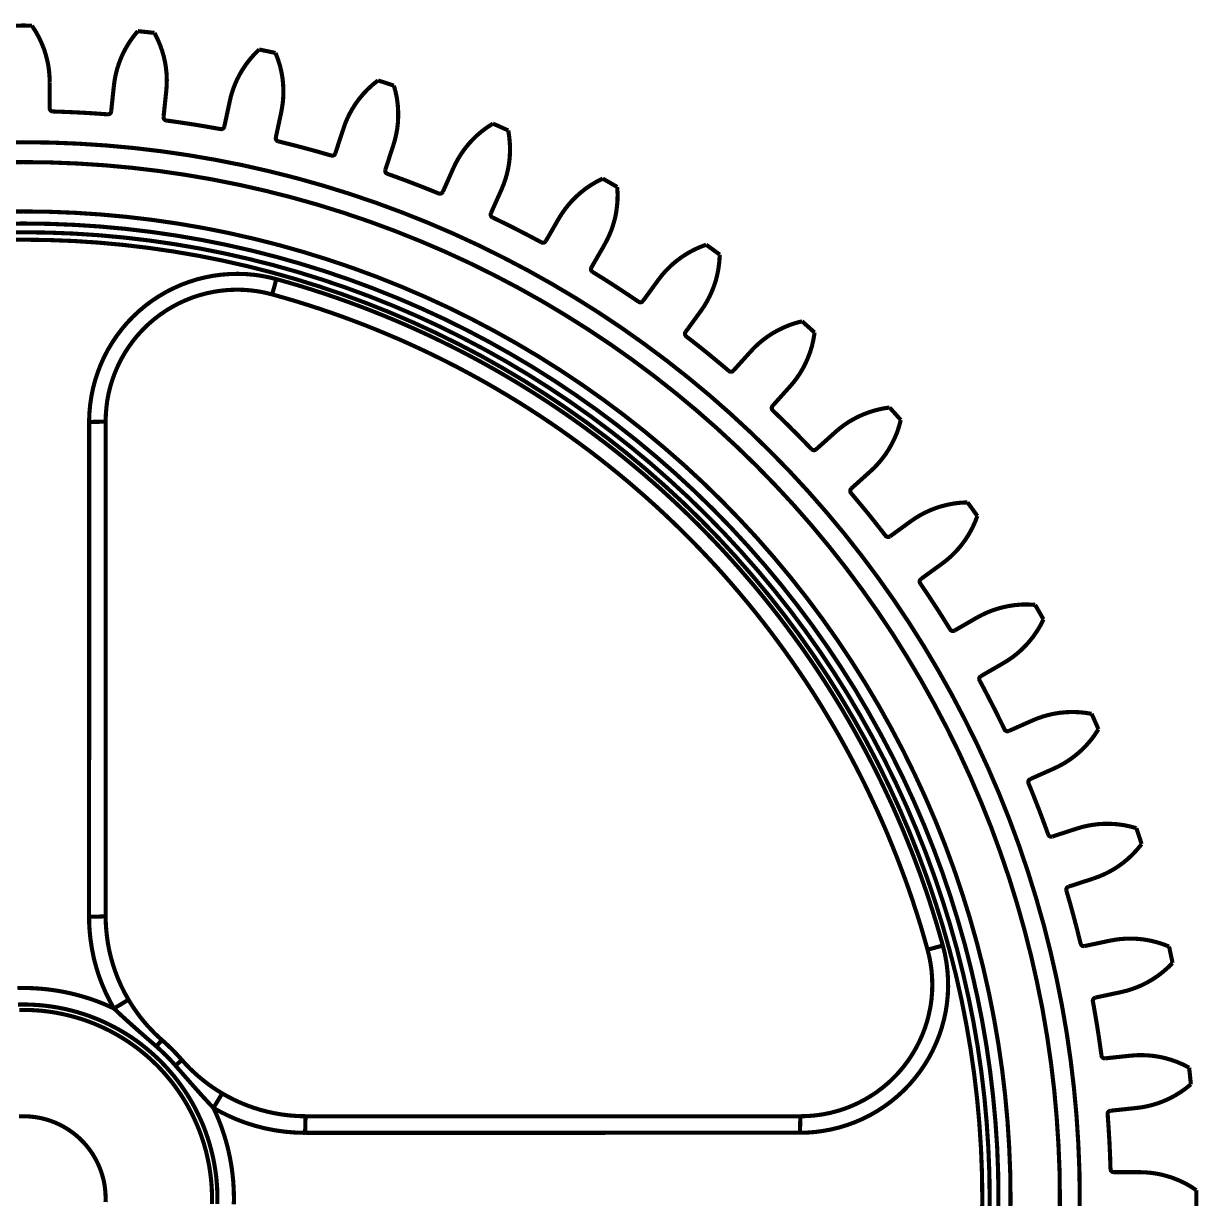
# Model space of a CAD drawing. Extents: x 1.1 to 21.8, y 1.7 to 15.4.
# Drawn here: x 16.264 to 19.076, y 6.241 to 9.053 of the extents above; entities that cross this region are included whole.
import ezdxf

# ---------------------------------------------------------------- set-up
doc = ezdxf.new("R2010")
doc.units = 0
doc.layers.get('0').update_dxf_attribs({"linetype": 'CONTINUOUS'})

msp = doc.modelspace()

# ---------------------------------------------------------------- linework, layer by layer
at = {"color": 0, "const_width": 0.00985}
for points in [[(16.2438, 9.04818), (16.2538, 9.04818), (16.2588, 9.04824), (16.2687, 9.04824), (16.2737, 9.04818), (16.2787, 9.04818), (16.2838, 9.04813)], [(16.3265, 8.91276), (16.3261, 8.92606), (16.325, 8.93929), (16.3232, 8.95247), (16.3204, 8.96593), (16.3169, 8.97917), (16.3128, 8.99224), (16.3069, 9.00672), (16.3003, 9.02089), (16.2925, 9.03478), (16.2838, 9.04813)], [(16.4801, 8.90446), (16.4819, 8.91764), (16.4844, 8.93072), (16.4876, 8.94362), (16.4918, 8.95671), (16.4967, 8.96951), (16.5022, 8.98204), (16.5096, 8.99593), (16.5178, 9.00933), (16.5271, 9.0224), (16.5372, 9.03483)], [(16.5372, 9.03483), (16.5472, 9.03386), (16.5522, 9.03331), (16.5571, 9.03282), (16.5771, 9.03065)], [(16.6054, 8.8915), (16.6064, 8.90479), (16.6067, 8.91808), (16.6063, 8.93138), (16.6049, 8.94504), (16.6029, 8.95861), (16.6, 8.972), (16.5958, 8.98703), (16.5906, 9.00179), (16.5843, 9.01644), (16.5771, 9.03065)], [(16.7574, 8.86724), (16.7604, 8.88015), (16.7644, 8.8929), (16.7689, 8.90539), (16.7744, 8.91797), (16.7806, 8.93018), (16.7875, 8.94206), (16.7961, 8.95514), (16.8058, 8.96761), (16.8164, 8.97965), (16.8278, 8.99094)], [(16.8278, 8.99094), (16.8326, 8.9899), (16.8375, 8.98887), (16.8425, 8.9879), (16.8474, 8.98682), (16.8522, 8.98579), (16.8571, 8.98475), (16.8621, 8.98367), (16.8669, 8.98258)], [(16.8806, 8.84125), (16.8829, 8.85433), (16.8847, 8.86757), (16.8856, 8.88086), (16.8857, 8.89453), (16.885, 8.90826), (16.8836, 8.92188), (16.881, 8.93728), (16.8774, 8.95253), (16.8726, 8.96772), (16.8669, 8.98258)], [(16.3265, 8.85047), (16.3265, 8.91276)], [(17.0292, 8.80122), (17.0336, 8.81375), (17.0388, 8.82601), (17.0446, 8.83794), (17.0514, 8.84987), (17.0587, 8.86143), (17.0669, 8.8725), (17.0769, 8.8846), (17.0878, 8.896), (17.0996, 8.90685), (17.1121, 8.91689)], [(17.1121, 8.91689), (17.1264, 8.91233), (17.1311, 8.91075), (17.136, 8.90924), (17.1454, 8.90608), (17.1501, 8.90451)], [(16.4736, 8.84278), (16.4801, 8.90446)], [(16.5989, 8.82958), (16.6054, 8.8915)], [(17.149, 8.76253), (17.1528, 8.77528), (17.1557, 8.78825), (17.1581, 8.80137), (17.1597, 8.815), (17.1604, 8.82867), (17.1604, 8.84239), (17.1594, 8.85796), (17.1575, 8.87349), (17.1543, 8.88911), (17.1501, 8.90451)], [(16.7444, 8.80653), (16.7574, 8.86724)], [(16.3265, 8.85047), (16.3269, 8.84782), (16.3283, 8.84549), (16.3304, 8.84369), (16.3328, 8.84272), (16.3342, 8.84261)], [(16.3342, 8.84261), (16.3506, 8.84207), (16.3669, 8.84147), (16.3833, 8.84076), (16.3997, 8.83996), (16.4161, 8.83908), (16.4325, 8.83806), (16.4489, 8.83692), (16.4651, 8.83572)], [(16.4736, 8.84278), (16.4729, 8.84017), (16.4714, 8.83794), (16.4692, 8.83643), (16.4665, 8.83572), (16.4651, 8.83572)], [(16.5989, 8.82958), (16.5992, 8.82687), (16.6001, 8.82443), (16.6021, 8.82249), (16.6044, 8.82124), (16.6057, 8.82096)], [(16.8676, 8.78033), (16.8806, 8.84125)], [(16.6057, 8.82096), (16.6219, 8.81874), (16.6382, 8.8164), (16.6544, 8.81401), (16.6707, 8.81153), (16.6868, 8.80886), (16.7029, 8.80615), (16.7192, 8.80333), (16.7353, 8.80046)], [(16.7444, 8.80653), (16.7435, 8.80404), (16.7417, 8.80203), (16.7393, 8.80072), (16.7367, 8.80029), (16.7353, 8.80046)], [(17.0099, 8.74219), (17.0292, 8.80122)], [(17.2925, 8.70719), (17.2983, 8.71918), (17.3047, 8.73079), (17.3118, 8.74208), (17.3197, 8.75325), (17.3283, 8.76394), (17.3375, 8.77408), (17.3487, 8.7851), (17.3607, 8.79531), (17.3736, 8.80485), (17.3871, 8.81353)], [(17.3871, 8.81353), (17.3917, 8.81153), (17.3963, 8.80951), (17.4008, 8.80751), (17.4054, 8.80544), (17.41, 8.80339), (17.4146, 8.80137), (17.4238, 8.79725)], [(17.4078, 8.65614), (17.4128, 8.66846), (17.4171, 8.68104), (17.4208, 8.69385), (17.4238, 8.70719), (17.426, 8.72076), (17.4274, 8.73438), (17.4281, 8.75), (17.4276, 8.76563), (17.4262, 8.78147), (17.4238, 8.79725)], [(16.1974, 8.76818), (16.2635, 8.76904), (16.3297, 8.76818), (16.3958, 8.76557), (16.4618, 8.76124), (16.5278, 8.75521), (16.5935, 8.7474), (16.659, 8.7379), (16.7242, 8.72667), (16.7892, 8.71382), (16.8536, 8.69917), (16.9178, 8.68289), (16.9815, 8.66493), (17.0447, 8.64529), (17.1074, 8.62403), (17.1694, 8.60113), (17.231, 8.57661), (17.2917, 8.55051), (17.3518, 8.52279), (17.4111, 8.49349), (17.4697, 8.46268), (17.5275, 8.43033), (17.5843, 8.39654), (17.6403, 8.36122), (17.6953, 8.32443), (17.7493, 8.28624), (17.8024, 8.24664), (17.8544, 8.20568), (17.9053, 8.16336), (17.955, 8.11974), (18.0036, 8.07482), (18.051, 8.02865), (18.0972, 7.98122), (18.1421, 7.93261), (18.1857, 7.88286), (18.2281, 7.83197), (18.269, 7.78), (18.3086, 7.727), (18.3468, 7.67296), (18.3836, 7.61794), (18.4189, 7.56196), (18.4526, 7.5051), (18.485, 7.44738), (18.5158, 7.38878), (18.5451, 7.32943), (18.5729, 7.26938), (18.599, 7.20856), (18.6235, 7.14708), (18.6464, 7.08496), (18.6676, 7.02235), (18.6872, 6.95915), (18.7053, 6.89546), (18.7215, 6.83128), (18.7361, 6.76676), (18.749, 6.70182), (18.7603, 6.63661), (18.7697, 6.57113), (18.7775, 6.50543), (18.7836, 6.43951), (18.7879, 6.37349), (18.7906, 6.30735), (18.7914, 6.24115), (18.7906, 6.17503)], [(16.8676, 8.78033), (16.8675, 8.77767), (16.8683, 8.77507), (16.87, 8.77294), (16.8722, 8.77149), (16.8735, 8.77106)], [(16.8735, 8.77106), (16.8894, 8.76714), (16.9053, 8.76313), (16.9212, 8.75906), (16.9371, 8.75489), (16.9529, 8.7506), (16.9688, 8.74621), (16.9844, 8.74169), (17.0003, 8.73708)], [(17.0099, 8.74219), (17.0088, 8.73986), (17.0067, 8.73801), (17.0042, 8.73699), (17.0015, 8.73682), (17.0003, 8.73708)], [(17.1297, 8.70329), (17.149, 8.76253)], [(16.1986, 8.72065), (16.2635, 8.72146), (16.3285, 8.72065), (16.3933, 8.71804), (16.4581, 8.71382), (16.5228, 8.7079), (16.5874, 8.70025), (16.6515, 8.69092), (16.7156, 8.67996), (16.7792, 8.66726), (16.8425, 8.65294), (16.9056, 8.63693), (16.9681, 8.61936), (17.03, 8.6001), (17.0915, 8.57921), (17.1524, 8.55675), (17.2126, 8.53267), (17.2724, 8.50706), (17.3314, 8.47988), (17.3896, 8.45111), (17.4471, 8.4209), (17.5038, 8.38917), (17.5594, 8.35596), (17.6143, 8.32135), (17.6685, 8.28526), (17.7214, 8.24778), (17.7735, 8.20893), (17.8244, 8.16872), (17.8743, 8.12722), (17.9232, 8.08436), (17.9708, 8.04031), (18.0174, 7.99501), (18.0626, 7.94851), (18.1068, 7.90082), (18.1496, 7.852), (18.1911, 7.80208), (18.2313, 7.75108), (18.2701, 7.69906), (18.3076, 7.64606), (18.3438, 7.59207), (18.3783, 7.53711), (18.4115, 7.48133), (18.4432, 7.42464), (18.4735, 7.36719), (18.5022, 7.30897), (18.5294, 7.25), (18.555, 7.19037), (18.5792, 7.13004), (18.6015, 7.06912), (18.6225, 7.00765), (18.6417, 6.94564), (18.6593, 6.88314), (18.6753, 6.82021), (18.6896, 6.75683), (18.7024, 6.69319), (18.7133, 6.62918), (18.7226, 6.56494), (18.7303, 6.50043), (18.7361, 6.43576), (18.7404, 6.37099), (18.7431, 6.3061), (18.7438, 6.24115), (18.7431, 6.17626)], [(17.1297, 8.70329), (17.1294, 8.70063), (17.1299, 8.69797), (17.1312, 8.69569), (17.1333, 8.69401), (17.1346, 8.69342)], [(17.1346, 8.69342), (17.15, 8.68787), (17.1654, 8.68224), (17.1808, 8.67654), (17.1961, 8.67068), (17.2114, 8.66476), (17.2267, 8.65875), (17.2419, 8.65261), (17.2571, 8.64643)], [(17.2674, 8.6505), (17.2925, 8.70719)], [(17.3824, 8.59924), (17.4078, 8.65614)], [(17.5446, 8.5861), (17.5517, 8.59744), (17.5593, 8.60835), (17.5675, 8.61882), (17.5765, 8.62907), (17.5862, 8.63878), (17.5965, 8.64794), (17.6087, 8.65771), (17.6218, 8.66661), (17.6356, 8.67481), (17.6499, 8.68201)], [(17.6499, 8.68201), (17.6715, 8.66954), (17.6758, 8.66699), (17.6803, 8.6645), (17.6846, 8.66194)], [(17.6539, 8.52333), (17.6601, 8.53504), (17.6658, 8.5471), (17.6708, 8.5594), (17.6751, 8.57243), (17.6789, 8.58567), (17.6817, 8.59907), (17.6839, 8.61453), (17.6853, 8.6301), (17.6854, 8.64606), (17.6846, 8.66194)], [(17.2674, 8.6505), (17.2658, 8.64828), (17.2636, 8.64665), (17.261, 8.64589), (17.2585, 8.646), (17.2571, 8.64643)], [(18.625, 6.17936), (18.6257, 6.24115), (18.6257, 6.24115), (18.625, 6.303), (18.6225, 6.36481), (18.6185, 6.42654), (18.6128, 6.48812), (18.6056, 6.54953), (18.5967, 6.61074), (18.5862, 6.67165), (18.5742, 6.73232), (18.5606, 6.79264), (18.5453, 6.8526), (18.5285, 6.91211), (18.5101, 6.97114), (18.4903, 7.02968), (18.4689, 7.08772), (18.446, 7.14512), (18.4215, 7.20199), (18.3956, 7.25814), (18.3683, 7.31358), (18.3394, 7.36833), (18.3093, 7.42225), (18.2776, 7.47542), (18.2446, 7.52772), (18.2103, 7.57915), (18.1746, 7.62967), (18.1376, 7.67919), (18.0993, 7.72775), (18.0597, 7.77528), (18.019, 7.82183), (17.9769, 7.86719), (17.9339, 7.91151), (17.8896, 7.95464), (17.8442, 7.99664), (17.7976, 8.03743), (17.7501, 8.07699), (17.7015, 8.11524), (17.6521, 8.15224), (17.6015, 8.18793), (17.5501, 8.22228), (17.4978, 8.25532), (17.4447, 8.28689), (17.3907, 8.31711), (17.336, 8.34592), (17.2806, 8.37326), (17.2243, 8.39914), (17.1675, 8.42356), (17.1101, 8.4465), (17.0521, 8.46789), (16.9935, 8.48774), (16.9344, 8.50612), (16.875, 8.52289), (16.815, 8.53808), (16.7547, 8.55176), (16.694, 8.56386), (16.6331, 8.57433), (16.5719, 8.58317), (16.5104, 8.59044), (16.4489, 8.59608), (16.3872, 8.60015), (16.3254, 8.6026), (16.2635, 8.6034), (16.2017, 8.6026)], [(16.2025, 8.57374), (16.2635, 8.57449), (16.3246, 8.57374), (16.3857, 8.57129), (16.4467, 8.56733), (16.5075, 8.56174), (16.5681, 8.55453), (16.6285, 8.54579), (16.6887, 8.53543), (16.7486, 8.52349), (16.8082, 8.51004), (16.8675, 8.49501), (16.9262, 8.4784), (16.9846, 8.46029), (17.0424, 8.44065), (17.0997, 8.41954), (17.1565, 8.39686), (17.2125, 8.37278), (17.2681, 8.34722), (17.3229, 8.32021), (17.3769, 8.29178), (17.4301, 8.26187), (17.4826, 8.23068), (17.5343, 8.19808), (17.5851, 8.16411), (17.635, 8.12885), (17.684, 8.09233), (17.7319, 8.05453), (17.7789, 8.01546), (17.8249, 7.97521), (17.8697, 7.93371), (17.9135, 7.89111), (17.9561, 7.84733), (17.9975, 7.80246), (18.0378, 7.75657), (18.0769, 7.70958), (18.1147, 7.66163), (18.1513, 7.61268), (18.1865, 7.56278), (18.2204, 7.51199), (18.2531, 7.46035), (18.2842, 7.40782), (18.314, 7.35454), (18.3425, 7.30051), (18.3696, 7.24571), (18.3951, 7.19021), (18.4193, 7.13411), (18.4419, 7.07736), (18.4631, 7.02007), (18.4826, 6.96224), (18.5007, 6.90386), (18.5174, 6.84511), (18.5324, 6.78592), (18.5458, 6.72629), (18.5578, 6.66639), (18.5682, 6.60618), (18.5769, 6.54574), (18.584, 6.48508), (18.5897, 6.42426), (18.5938, 6.36328), (18.5961, 6.30225), (18.5968, 6.24115), (18.5968, 6.24115), (18.5961, 6.18012)], [(17.3824, 8.59924), (17.3817, 8.59668), (17.3819, 8.59397), (17.3832, 8.59153), (17.385, 8.58963), (17.3861, 8.58892)], [(17.3861, 8.58892), (17.401, 8.58182), (17.4157, 8.5746), (17.4303, 8.56733), (17.445, 8.5599), (17.4596, 8.5524), (17.4742, 8.54482), (17.4886, 8.53717), (17.5031, 8.5294)], [(17.5136, 8.53239), (17.5446, 8.5861)], [(18.5751, 6.18067), (18.5758, 6.24115), (18.5751, 6.30171), (18.5726, 6.36219), (18.5687, 6.42264), (18.5632, 6.48292), (18.5561, 6.54303), (18.5474, 6.60292), (18.5372, 6.6626), (18.5253, 6.72194), (18.5119, 6.78097), (18.4971, 6.83968), (18.4807, 6.89789), (18.4626, 6.95574), (18.4432, 7.01307), (18.4224, 7.06982), (18.3999, 7.12608), (18.376, 7.18169), (18.3507, 7.23665), (18.3239, 7.29096), (18.2957, 7.34457), (18.2661, 7.39735), (18.2351, 7.44937), (18.2028, 7.5006), (18.1692, 7.55089), (18.1343, 7.60037), (18.0981, 7.64887), (18.0606, 7.6964), (18.0218, 7.74294), (17.9819, 7.78847), (17.9408, 7.8329), (17.8986, 7.87625), (17.8553, 7.91851), (17.8108, 7.95958), (17.7653, 7.99951), (17.7188, 8.03819), (17.6711, 8.07568), (17.6228, 8.11193), (17.5732, 8.14686), (17.5229, 8.18044), (17.4717, 8.21278), (17.4197, 8.24371), (17.3669, 8.27333), (17.3133, 8.30149), (17.259, 8.32829), (17.204, 8.35363), (17.1485, 8.3775), (17.0922, 8.39996), (17.0354, 8.4209), (16.9781, 8.44037), (16.9203, 8.45833), (16.8621, 8.47472), (16.8033, 8.48964), (16.7443, 8.50299), (16.6849, 8.51481), (16.6253, 8.52507), (16.5654, 8.53375), (16.5053, 8.54085), (16.445, 8.54639), (16.3846, 8.55035), (16.324, 8.55274), (16.2635, 8.55354), (16.2031, 8.55274)], [(16.2035, 8.535), (16.2635, 8.53581), (16.3236, 8.535), (16.3836, 8.53267), (16.4436, 8.52875), (16.5035, 8.52322), (16.5631, 8.51617), (16.6225, 8.50754), (16.6817, 8.4974), (16.7406, 8.48568), (16.7992, 8.47239), (16.8574, 8.45762), (16.9153, 8.44129), (16.9726, 8.4235), (17.0296, 8.40419), (17.0858, 8.3834), (17.1417, 8.36117), (17.1968, 8.33746), (17.2514, 8.31228), (17.3053, 8.28569), (17.3585, 8.25776), (17.4108, 8.2284), (17.4625, 8.19764), (17.5133, 8.16564), (17.5632, 8.13222), (17.6124, 8.09754), (17.6604, 8.06164), (17.7076, 8.02447), (17.7538, 7.986), (17.7989, 7.9464), (17.8431, 7.90565), (17.8861, 7.86372), (17.9281, 7.82069), (17.9688, 7.77658), (18.0083, 7.73139), (18.0468, 7.68522), (18.084, 7.63807), (18.1199, 7.58996), (18.1546, 7.54085), (18.1881, 7.49094), (18.22, 7.44011), (18.2507, 7.38851), (18.2801, 7.3361), (18.3081, 7.28293), (18.3346, 7.22906), (18.3597, 7.17449), (18.3835, 7.11931), (18.4057, 7.06347), (18.4265, 7.00717), (18.4458, 6.95025), (18.4636, 6.8929), (18.48, 6.83507), (18.4949, 6.77686), (18.5081, 6.71826), (18.5197, 6.65935), (18.5299, 6.60015), (18.5385, 6.54069), (18.5456, 6.48101), (18.5511, 6.42122), (18.555, 6.36128), (18.5574, 6.30126), (18.5582, 6.24115), (18.5574, 6.1811)], [(17.5136, 8.53239), (17.5119, 8.53033), (17.5096, 8.52897), (17.5069, 8.52843), (17.5043, 8.52886), (17.5031, 8.5294)], [(17.6228, 8.4694), (17.6539, 8.52333)], [(17.7828, 8.43935), (17.7908, 8.44987), (17.7996, 8.4599), (17.8089, 8.46946), (17.8189, 8.47874), (17.8296, 8.48742), (17.8407, 8.49544), (17.854, 8.50385), (17.8678, 8.51133), (17.8824, 8.51807), (17.8974, 8.52371)], [(17.8974, 8.52371), (17.9014, 8.52083), (17.9056, 8.51785), (17.9176, 8.50906), (17.9217, 8.50608), (17.9258, 8.50315), (17.9299, 8.50017)], [(17.8849, 8.3655), (17.8924, 8.37646), (17.8992, 8.38786), (17.9054, 8.39963), (17.9111, 8.41211), (17.9161, 8.42486), (17.9204, 8.43793), (17.9242, 8.45301), (17.9271, 8.46843), (17.929, 8.48421), (17.9299, 8.50017)], [(17.6228, 8.4694), (17.6218, 8.46685), (17.6218, 8.46419), (17.6226, 8.46164), (17.6243, 8.45958), (17.6254, 8.45871)], [(16.4208, 8.09972), (16.4214, 8.11957), (16.4232, 8.13949), (16.426, 8.15929), (16.4299, 8.17888), (16.4349, 8.19819), (16.441, 8.21713), (16.4481, 8.23574), (16.4562, 8.2539), (16.4654, 8.27165), (16.4756, 8.28885), (16.4867, 8.30544), (16.4988, 8.32135), (16.5115, 8.33649), (16.5253, 8.35092), (16.5399, 8.36464), (16.5551, 8.3775), (16.5711, 8.38943), (16.5878, 8.40044), (16.6049, 8.41049), (16.6226, 8.41954), (16.6408, 8.42763), (16.6596, 8.43468), (16.6786, 8.44065), (16.6978, 8.44553), (16.7172, 8.44933), (16.7371, 8.45199), (16.7569, 8.45356), (16.7768, 8.45404), (16.7968, 8.4534), (16.8165, 8.45167), (16.8342, 8.44911), (16.8517, 8.44569), (16.869, 8.4414)], [(16.8589, 8.40483), (16.8589, 8.40506), (16.8592, 8.40565), (16.8594, 8.40662), (16.8597, 8.40799), (16.8603, 8.40972), (16.8608, 8.41178), (16.8615, 8.41417), (16.8622, 8.41689), (16.8631, 8.41982), (16.8639, 8.42301), (16.8649, 8.42643), (16.8658, 8.43001), (16.8668, 8.43371), (16.8679, 8.43756), (16.869, 8.4414)], [(16.869, 8.4414), (16.8974, 8.43338), (16.9256, 8.42503), (16.9538, 8.41629), (16.9818, 8.40717), (17.0097, 8.39774), (17.0375, 8.38792), (17.0653, 8.37771), (17.0928, 8.36719), (17.1201, 8.35628), (17.1474, 8.34506), (17.1746, 8.33344), (17.2015, 8.3215), (17.2283, 8.30919), (17.255, 8.29656), (17.2814, 8.28358), (17.3078, 8.27024), (17.3339, 8.25662), (17.3599, 8.24262), (17.3856, 8.22825), (17.4112, 8.2136), (17.4365, 8.19863), (17.4618, 8.18326), (17.4868, 8.16764), (17.5115, 8.15169), (17.5361, 8.13542), (17.5606, 8.11876), (17.5846, 8.10189), (17.6086, 8.08464), (17.6322, 8.06711), (17.6557, 8.04926), (17.679, 8.03114), (17.7021, 8.01269), (17.7247, 7.99397), (17.7474, 7.97493), (17.7696, 7.95562), (17.7917, 7.93599), (17.8133, 7.91613), (17.8349, 7.89594), (17.8561, 7.87549), (17.8771, 7.85482), (17.8978, 7.83382), (17.9183, 7.81256), (17.9385, 7.79107), (17.9583, 7.76926), (17.9779, 7.74724), (17.9972, 7.72493), (18.0164, 7.70242), (18.035, 7.67969), (18.0535, 7.65662), (18.0717, 7.6334), (18.0894, 7.60992), (18.1069, 7.58621), (18.1243, 7.56228), (18.1411, 7.53814), (18.1578, 7.51378), (18.174, 7.48921), (18.19, 7.46442), (18.2056, 7.4394), (18.221, 7.41422), (18.236, 7.38878), (18.2506, 7.36322), (18.2649, 7.33746), (18.279, 7.31153), (18.2926, 7.28538), (18.306, 7.25906), (18.3189, 7.23258), (18.3315, 7.20594), (18.3439, 7.17914), (18.3558, 7.15218), (18.3674, 7.12511), (18.3786, 7.09782), (18.3896, 7.07042), (18.4, 7.04286), (18.4103, 7.01519), (18.4201, 6.98742), (18.4296, 6.95947), (18.4386, 6.93143), (18.4474, 6.90326), (18.4557, 6.875), (18.4638, 6.84663)], [(17.6254, 8.45871), (17.6394, 8.45008), (17.6533, 8.4414), (17.6671, 8.43261), (17.6808, 8.42372), (17.6946, 8.41471), (17.7083, 8.40565), (17.7219, 8.39654), (17.7354, 8.38732)], [(17.7462, 8.38917), (17.7828, 8.43935)], [(16.8589, 8.40483), (16.8419, 8.40901), (16.8249, 8.41222), (16.8075, 8.4145), (16.7896, 8.41581), (16.7717, 8.41613), (16.7538, 8.41542), (16.7364, 8.41374), (16.7192, 8.41108), (16.7021, 8.4075), (16.6847, 8.40283), (16.6676, 8.39719), (16.651, 8.39057), (16.6351, 8.38325), (16.6199, 8.37506), (16.6049, 8.366), (16.59, 8.35585), (16.5758, 8.34489), (16.5622, 8.33311), (16.5497, 8.32096), (16.5379, 8.30817), (16.5268, 8.29471), (16.5163, 8.28022), (16.5064, 8.26514), (16.4975, 8.24957), (16.4897, 8.23394), (16.4828, 8.21789), (16.4768, 8.20156), (16.4715, 8.18435), (16.4672, 8.16689), (16.464, 8.14919), (16.4621, 8.13331), (16.4608, 8.11724), (16.4604, 8.10118)], [(18.4272, 6.83653), (18.4192, 6.86481), (18.411, 6.89296), (18.4022, 6.92101), (18.3931, 6.94894), (18.3838, 6.97672), (18.3739, 7.00439), (18.3636, 7.03196), (18.3532, 7.05935), (18.3422, 7.08664), (18.3311, 7.11376), (18.3194, 7.14079), (18.3075, 7.16758), (18.2951, 7.19422), (18.2825, 7.22076), (18.2696, 7.24707), (18.2562, 7.27328), (18.2425, 7.29926), (18.2285, 7.32503), (18.2142, 7.35069), (18.1994, 7.37608), (18.1844, 7.40132), (18.1692, 7.42637), (18.1535, 7.45117), (18.1375, 7.47581), (18.1211, 7.50022), (18.1044, 7.52447), (18.0875, 7.54839), (18.0703, 7.57215), (18.0528, 7.59571), (18.0349, 7.61897), (18.0167, 7.64204), (17.9982, 7.66487), (17.9794, 7.68744), (17.9603, 7.70979), (17.941, 7.73188), (17.9214, 7.75369), (17.9014, 7.77522), (17.8812, 7.79656), (17.8607, 7.8176), (17.84, 7.83832), (17.8189, 7.85883), (17.7976, 7.87907), (17.7761, 7.89899), (17.7542, 7.91862), (17.7321, 7.93799), (17.7099, 7.95708), (17.6872, 7.97586), (17.6644, 7.99431), (17.6414, 8.01247), (17.6181, 8.03039), (17.5944, 8.04796), (17.5707, 8.06521), (17.5468, 8.08219), (17.5226, 8.09879), (17.4982, 8.11513), (17.4735, 8.13112), (17.4488, 8.14675), (17.4236, 8.16211), (17.3985, 8.17714), (17.3731, 8.19185), (17.3474, 8.20617), (17.3215, 8.22021), (17.2957, 8.23389), (17.2694, 8.24718), (17.2431, 8.26019), (17.2165, 8.27285), (17.19, 8.2851), (17.1632, 8.2971), (17.1361, 8.30865), (17.109, 8.31993), (17.0818, 8.33078), (17.0543, 8.34131), (17.0268, 8.35151), (16.999, 8.36133), (16.9713, 8.37076), (16.9433, 8.37983), (16.9153, 8.38857), (16.8872, 8.39686), (16.8589, 8.40483)], [(17.7462, 8.38917), (17.7443, 8.38732), (17.7419, 8.38618), (17.7392, 8.38596), (17.7367, 8.38661), (17.7354, 8.38732)], [(17.8482, 8.31511), (17.8849, 8.3655)], [(18.0042, 8.2685), (18.0133, 8.2781), (18.0231, 8.28722), (18.0333, 8.29574), (18.0443, 8.30388), (18.0558, 8.31142), (18.0678, 8.31825), (18.0818, 8.32519), (18.0963, 8.33122), (18.1115, 8.33637), (18.1269, 8.34044)], [(18.1269, 8.34044), (18.1307, 8.33713), (18.1344, 8.33376), (18.1382, 8.33046), (18.1419, 8.3271), (18.1457, 8.32374), (18.1494, 8.32036), (18.1568, 8.31364)], [(17.8482, 8.31511), (17.8469, 8.31272), (17.8467, 8.31), (17.8474, 8.3074), (17.8487, 8.30518), (17.8497, 8.30425)], [(17.8497, 8.30425), (17.8628, 8.29422), (17.8757, 8.28407), (17.8885, 8.27387), (17.9013, 8.26361), (17.9139, 8.25325), (17.9265, 8.24278), (17.9392, 8.23226), (17.9517, 8.22168)], [(18.0979, 8.1844), (18.1067, 8.1945), (18.1146, 8.20514), (18.1221, 8.21619), (18.129, 8.22797), (18.1353, 8.24018), (18.1408, 8.25271), (18.1464, 8.26736), (18.1508, 8.28233), (18.1543, 8.29785), (18.1568, 8.31364)], [(17.9626, 8.22239), (18.0042, 8.2685)], [(17.9626, 8.22239), (17.9606, 8.22076), (17.9581, 8.21989), (17.9553, 8.21994), (17.9528, 8.22086), (17.9517, 8.22168)], [(18.0563, 8.13807), (18.0979, 8.1844)], [(18.0563, 8.13807), (18.0549, 8.13585), (18.0543, 8.13319), (18.0546, 8.13053), (18.0558, 8.12815), (18.0567, 8.12711)], [(18.0567, 8.12711), (18.0686, 8.11578), (18.0804, 8.10439), (18.0921, 8.09289), (18.1036, 8.08132), (18.1153, 8.06972), (18.1268, 8.058), (18.1382, 8.04622), (18.1494, 8.03435)], [(18.2067, 8.07547), (18.2167, 8.08404), (18.2274, 8.09207), (18.2383, 8.0995), (18.2503, 8.10644), (18.2624, 8.11274), (18.275, 8.11828), (18.2897, 8.12369), (18.3047, 8.12819), (18.3204, 8.13172), (18.3362, 8.13417)], [(18.3362, 8.13417), (18.3396, 8.13043), (18.3464, 8.12304), (18.3531, 8.11556), (18.3564, 8.11182), (18.3597, 8.10807), (18.3631, 8.10433)], [(16.4207, 6.91558), (16.4207, 6.99431), (16.4208, 7.30903), (16.4208, 8.09972)], [(16.4604, 8.10118), (16.4601, 8.10101), (16.4596, 8.10092), (16.4586, 8.10075), (16.4574, 8.10064), (16.4557, 8.10047), (16.4538, 8.10037), (16.4514, 8.10026), (16.4488, 8.10015), (16.446, 8.10004), (16.4428, 8.09993), (16.4394, 8.09987), (16.436, 8.09983), (16.4324, 8.09978), (16.4286, 8.09972), (16.4208, 8.09972)], [(16.4604, 8.10118), (16.4604, 6.91699)], [(18.291, 7.98199), (18.3007, 7.99115), (18.3097, 8.00087), (18.3183, 8.01113), (18.3265, 8.02208), (18.334, 8.03358), (18.3408, 8.04546), (18.3478, 8.0594), (18.3539, 8.07383), (18.3589, 8.08892), (18.3631, 8.10433)], [(18.1604, 8.0339), (18.2067, 8.07547)], [(18.1604, 8.0339), (18.1582, 8.0325), (18.1556, 8.0319), (18.1529, 8.03228), (18.1506, 8.03347), (18.1494, 8.03435)], [(18.2447, 7.94032), (18.291, 7.98199)], [(18.2447, 7.94032), (18.2431, 7.93821), (18.2422, 7.93565), (18.2424, 7.93294), (18.2432, 7.93044), (18.244, 7.92936)], [(18.244, 7.92936), (18.2546, 7.91683), (18.2651, 7.90424), (18.2756, 7.8916), (18.286, 7.8789), (18.2962, 7.8661), (18.3064, 7.85331), (18.3165, 7.84039), (18.3267, 7.82742)], [(18.3876, 7.86231), (18.3986, 7.86979), (18.41, 7.87668), (18.4218, 7.88286), (18.4343, 7.88857), (18.4471, 7.89356), (18.4601, 7.89774), (18.4754, 7.90164), (18.4908, 7.90451), (18.5067, 7.90636), (18.5228, 7.90712)], [(18.5228, 7.90712), (18.5257, 7.9031), (18.5287, 7.89903), (18.5317, 7.89501), (18.5346, 7.89094), (18.5464, 7.87468)], [(18.4619, 7.76053), (18.4725, 7.76867), (18.4825, 7.77735), (18.4921, 7.78663), (18.5014, 7.79671), (18.51, 7.80735), (18.5181, 7.81842), (18.5264, 7.8316), (18.534, 7.84532), (18.5407, 7.85981), (18.5464, 7.87468)], [(18.3375, 7.82585), (18.3876, 7.86231)], [(18.3375, 7.82585), (18.3351, 7.82465), (18.3324, 7.82433), (18.3297, 7.82497), (18.3275, 7.82639), (18.3267, 7.82742)], [(18.4115, 7.7239), (18.4619, 7.76053)], [(18.4115, 7.7239), (18.4097, 7.722), (18.4085, 7.71951), (18.4083, 7.71685), (18.409, 7.71431), (18.4097, 7.71311)], [(18.4097, 7.71311), (18.4189, 7.69954), (18.4281, 7.68593), (18.4371, 7.67225), (18.4461, 7.65853), (18.455, 7.64475), (18.4638, 7.63092), (18.4725, 7.61703), (18.4811, 7.60308)], [(18.5454, 7.6314), (18.5572, 7.63769), (18.5692, 7.64333), (18.5817, 7.64828), (18.5946, 7.65261), (18.6079, 7.65625), (18.6212, 7.65907), (18.6368, 7.66135), (18.6525, 7.6626), (18.6685, 7.66276), (18.6846, 7.66183)], [(18.6846, 7.66183), (18.6871, 7.65756), (18.6896, 7.65321), (18.6921, 7.64887), (18.6996, 7.63585), (18.7021, 7.63146), (18.7046, 7.62711)], [(18.4918, 7.60037), (18.5454, 7.6314)], [(18.6086, 7.5224), (18.62, 7.5294), (18.631, 7.537), (18.6414, 7.54519), (18.6517, 7.55425), (18.6614, 7.56392), (18.6706, 7.57411), (18.6803, 7.58637), (18.6892, 7.59924), (18.6974, 7.6129), (18.7046, 7.62711)], [(18.4918, 7.60037), (18.4892, 7.59944), (18.4865, 7.59939), (18.484, 7.60032), (18.4819, 7.602), (18.4811, 7.60308)], [(18.5547, 7.49126), (18.6086, 7.5224)], [(18.5547, 7.49126), (18.5526, 7.48958), (18.5512, 7.48725), (18.5508, 7.4846), (18.5512, 7.48193), (18.5518, 7.48068)], [(18.5518, 7.48068), (18.5596, 7.46625), (18.5672, 7.45176), (18.5747, 7.43722), (18.5822, 7.42264), (18.5897, 7.40799), (18.5969, 7.39328), (18.6042, 7.37858), (18.6113, 7.36382)], [(18.6783, 7.38525), (18.6906, 7.39031), (18.7032, 7.39464), (18.716, 7.39828), (18.7294, 7.40126), (18.7429, 7.40343), (18.7565, 7.40483), (18.7722, 7.40549), (18.7879, 7.40506), (18.8039, 7.4036), (18.8197, 7.40099)], [(18.8197, 7.40099), (18.826, 7.38732), (18.8279, 7.38271), (18.83, 7.37815), (18.8321, 7.37354), (18.834, 7.36897), (18.8361, 7.36436)], [(18.6215, 7.36003), (18.619, 7.35938), (18.6164, 7.3596), (18.6139, 7.36079), (18.6119, 7.36263), (18.6113, 7.36382)], [(18.6215, 7.36003), (18.6783, 7.38525)], [(18.7297, 7.27024), (18.7418, 7.27604), (18.7535, 7.28244), (18.7646, 7.2895), (18.7758, 7.29747), (18.7865, 7.30604), (18.7967, 7.31521), (18.8076, 7.32639), (18.8179, 7.33822), (18.8274, 7.35097), (18.8361, 7.36436)], [(18.6729, 7.2449), (18.7297, 7.27024)], [(18.6729, 7.2449), (18.6707, 7.24343), (18.669, 7.24126), (18.6682, 7.23867), (18.6683, 7.236), (18.6688, 7.23469)], [(18.6688, 7.23469), (18.675, 7.21957), (18.6811, 7.20432), (18.6871, 7.18907), (18.6931, 7.17378), (18.6989, 7.15847), (18.7046, 7.14307), (18.7103, 7.12771), (18.7158, 7.11225)], [(18.7847, 7.12657), (18.7974, 7.13032), (18.8104, 7.13331), (18.8235, 7.13558), (18.8371, 7.13715), (18.8508, 7.13792), (18.8646, 7.13786), (18.8803, 7.13687), (18.8958, 7.13482), (18.9115, 7.13167), (18.9269, 7.12744)], [(18.7257, 7.10742), (18.7229, 7.10704), (18.7203, 7.10753), (18.7181, 7.10894), (18.7164, 7.111), (18.7158, 7.11225)], [(18.7257, 7.10742), (18.7847, 7.12657)], [(18.9269, 7.12744), (18.9286, 7.12272), (18.9333, 7.1084), (18.9378, 7.09407), (18.9394, 7.08931)], [(18.8238, 7.00683), (18.8362, 7.01129), (18.8486, 7.0165), (18.8606, 7.02235), (18.8725, 7.02908), (18.884, 7.03646), (18.8951, 7.04454), (18.9072, 7.05447), (18.9185, 7.06521), (18.9293, 7.07693), (18.9394, 7.08931)], [(18.7646, 6.98757), (18.8238, 7.00683)], [(18.7646, 6.98757), (18.7622, 6.98633), (18.7604, 6.98432), (18.7593, 6.98188), (18.7592, 6.97922), (18.7594, 6.97786)], [(18.7594, 6.97786), (18.764, 6.96213), (18.7686, 6.94635), (18.7729, 6.93056), (18.7772, 6.91471), (18.7814, 6.89887), (18.7856, 6.88297), (18.7894, 6.86708), (18.7935, 6.85113)], [(16.4604, 6.91699), (16.4601, 6.91689), (16.4596, 6.91672), (16.4586, 6.91661), (16.4574, 6.91644), (16.4557, 6.91635), (16.4536, 6.91624), (16.4514, 6.91613), (16.4488, 6.91601), (16.4458, 6.9159), (16.4428, 6.91581), (16.4394, 6.91575), (16.4358, 6.91569), (16.4322, 6.91564), (16.4283, 6.91564), (16.4246, 6.91558), (16.4207, 6.91558)], [(16.4803, 6.69596), (16.47, 6.71442), (16.4607, 6.73335), (16.4524, 6.75265), (16.4447, 6.77279), (16.4382, 6.79329), (16.4326, 6.81407), (16.4275, 6.83897), (16.4238, 6.86415), (16.4221, 6.88124), (16.421, 6.89839), (16.4207, 6.91558)], [(16.4604, 6.91699), (16.4607, 6.90072), (16.4618, 6.88444), (16.4635, 6.86811), (16.4658, 6.85189), (16.4689, 6.83539), (16.4728, 6.81907), (16.4774, 6.80279), (16.4826, 6.78674), (16.4893, 6.76888), (16.4969, 6.75142), (16.5054, 6.73415), (16.5149, 6.71729)], [(18.8026, 6.84526), (18.8633, 6.85818)], [(18.8633, 6.85818), (18.8765, 6.86057), (18.8897, 6.86219), (18.9031, 6.86307), (18.9167, 6.86322), (18.9303, 6.86253), (18.944, 6.86111), (18.9594, 6.85846), (18.9747, 6.85476), (18.9901, 6.84999), (19.005, 6.84418)], [(18.4638, 6.84663), (18.4685, 6.82731), (18.4721, 6.80778), (18.4746, 6.78797), (18.4761, 6.76812), (18.4764, 6.74821), (18.4756, 6.7284), (18.4737, 6.70865), (18.4707, 6.68901), (18.4665, 6.66949), (18.4612, 6.65028), (18.455, 6.6314), (18.4476, 6.61296), (18.4393, 6.59494), (18.43, 6.57742), (18.4196, 6.56039), (18.4083, 6.54394), (18.3961, 6.52821), (18.3832, 6.51318), (18.3693, 6.49897), (18.3546, 6.48551), (18.3392, 6.47288), (18.3231, 6.4611), (18.3064, 6.45025), (18.2892, 6.44038), (18.2714, 6.43153), (18.2531, 6.42367), (18.2343, 6.41683), (18.2151, 6.41103), (18.1958, 6.40631), (18.1762, 6.40272), (18.1583, 6.40039), (18.1401, 6.39899), (18.1221, 6.39854)], [(18.1235, 6.43804), (18.141, 6.43853), (18.1585, 6.44), (18.1757, 6.44239), (18.1933, 6.44586), (18.2108, 6.45036), (18.2279, 6.45578), (18.2442, 6.46208), (18.2601, 6.46918), (18.2757, 6.47721), (18.2911, 6.48633), (18.3061, 6.49631), (18.3204, 6.50717), (18.3338, 6.51844), (18.3464, 6.53049), (18.3585, 6.54318), (18.37, 6.55692), (18.3808, 6.57129), (18.3907, 6.58626), (18.3996, 6.60135), (18.4075, 6.61686), (18.4147, 6.63282), (18.4211, 6.64963), (18.4265, 6.66678), (18.4308, 6.68419), (18.4343, 6.70128), (18.4367, 6.71858), (18.4381, 6.736), (18.4385, 6.7539), (18.4379, 6.77186), (18.4364, 6.78976), (18.434, 6.8055), (18.4311, 6.82113), (18.4272, 6.83653)], [(18.4272, 6.83653), (18.4274, 6.83658), (18.4281, 6.83675), (18.429, 6.83703), (18.4303, 6.8374), (18.4321, 6.83789), (18.4342, 6.83843), (18.4365, 6.83914), (18.4393, 6.83985), (18.4422, 6.84065), (18.4454, 6.84158), (18.4488, 6.8425), (18.4524, 6.84347), (18.4561, 6.84451), (18.4599, 6.84554), (18.4638, 6.84663)], [(18.8026, 6.84526), (18.8, 6.84521), (18.7974, 6.84597), (18.7953, 6.84765), (18.7939, 6.84983), (18.7935, 6.85113)], [(19.005, 6.84418), (19.0061, 6.83931), (19.0072, 6.83436), (19.0082, 6.82949), (19.0103, 6.81972), (19.0114, 6.81478), (19.0124, 6.8099), (19.0133, 6.80496)], [(18.8899, 6.73503), (18.9028, 6.73817), (18.9154, 6.74203), (18.9279, 6.74658), (18.9406, 6.75201), (18.9528, 6.75819), (18.9647, 6.76508), (18.9776, 6.77371), (18.9901, 6.78321), (19.0021, 6.79368), (19.0133, 6.80496)], [(16.2494, 6.74479), (16.2635, 6.74501), (16.2775, 6.74479), (16.2915, 6.74419), (16.3056, 6.74322), (16.3194, 6.74186), (16.3333, 6.74013), (16.3472, 6.73801), (16.361, 6.73546), (16.3746, 6.73258), (16.3882, 6.72933), (16.4018, 6.72564), (16.4151, 6.72163), (16.4285, 6.71724), (16.4417, 6.71246), (16.4546, 6.70736), (16.4675, 6.70182), (16.4803, 6.69596)], [(16.4803, 6.69596), (16.4869, 6.69997), (16.4903, 6.70193), (16.4935, 6.70389), (16.4967, 6.70574), (16.4994, 6.70747), (16.5022, 6.70915), (16.5047, 6.71072), (16.5071, 6.71213), (16.5092, 6.71338), (16.5108, 6.71451), (16.5124, 6.71544), (16.5133, 6.71619), (16.5142, 6.71674), (16.5147, 6.71712), (16.5149, 6.71729)], [(16.5149, 6.71729), (16.5215, 6.70638), (16.5285, 6.69569), (16.536, 6.68517), (16.5436, 6.67492), (16.5518, 6.66476), (16.5603, 6.65489), (16.5692, 6.64529), (16.5783, 6.6359), (16.5865, 6.62815), (16.595, 6.62056)], [(18.8289, 6.72206), (18.8264, 6.72108), (18.8244, 6.71929), (18.8231, 6.7169), (18.8226, 6.71431), (18.8228, 6.71294)], [(18.8289, 6.72206), (18.8899, 6.73503)], [(16.2503, 6.70529), (16.2635, 6.70551), (16.2768, 6.70529), (16.29, 6.70469), (16.3033, 6.70378), (16.3165, 6.70247), (16.3296, 6.70074), (16.3428, 6.69868), (16.3557, 6.69624), (16.3688, 6.69342), (16.3815, 6.69021), (16.3943, 6.68668), (16.4069, 6.68272), (16.4196, 6.6785), (16.4319, 6.67383), (16.4443, 6.66883), (16.4564, 6.66351), (16.4683, 6.65782), (16.4801, 6.65181), (16.4918, 6.64546), (16.5033, 6.63878), (16.5146, 6.63178), (16.5256, 6.62446), (16.5365, 6.61681), (16.5471, 6.60889), (16.5575, 6.60058), (16.5676, 6.59207), (16.5775, 6.58322), (16.5871, 6.57417), (16.5965, 6.56478), (16.6056, 6.55512), (16.6144, 6.54525), (16.6231, 6.5351), (16.6312, 6.52468), (16.6392, 6.51411), (16.6468, 6.50325), (16.6542, 6.49219), (16.6611, 6.48096), (16.6678, 6.46951), (16.6742, 6.45785), (16.6801, 6.44601), (16.6858, 6.43408), (16.6913, 6.42193), (16.6963, 6.40961), (16.7008, 6.39719), (16.7051, 6.38465), (16.709, 6.37196), (16.7125, 6.35921), (16.7158, 6.34636), (16.7186, 6.33339), (16.721, 6.32036), (16.7231, 6.30729), (16.7249, 6.29411), (16.7261, 6.28093), (16.7271, 6.26768), (16.7276, 6.25444), (16.7278, 6.24115), (16.7276, 6.22792)], [(16.7147, 6.22814), (16.7149, 6.24115), (16.7149, 6.24115), (16.7147, 6.25424), (16.7142, 6.26731), (16.7132, 6.28033), (16.7118, 6.29335), (16.7101, 6.30632), (16.7081, 6.31917), (16.7056, 6.33203), (16.7028, 6.34478), (16.6997, 6.35747), (16.6961, 6.37007), (16.6922, 6.38254), (16.6879, 6.39486), (16.6833, 6.40707), (16.6783, 6.41917), (16.6729, 6.4311), (16.6674, 6.44287), (16.6612, 6.45449), (16.655, 6.46593), (16.6483, 6.47715), (16.6413, 6.48817), (16.6339, 6.49903), (16.6264, 6.50965), (16.6185, 6.52001), (16.6101, 6.53017), (16.6017, 6.5401), (16.5929, 6.54975), (16.5839, 6.55919), (16.5744, 6.56831), (16.5649, 6.57721), (16.555, 6.58578), (16.5449, 6.59407), (16.5346, 6.60206), (16.524, 6.60975), (16.5133, 6.61714), (16.5022, 6.62418), (16.4911, 6.63097), (16.4797, 6.63737), (16.4682, 6.6435), (16.4564, 6.64925), (16.4444, 6.65462), (16.4325, 6.65972), (16.4203, 6.66444), (16.4081, 6.66878), (16.3956, 6.67279), (16.3829, 6.67643), (16.3703, 6.67969), (16.3576, 6.68261), (16.3447, 6.68517), (16.3318, 6.68733), (16.3189, 6.68913), (16.306, 6.69054), (16.2929, 6.69157), (16.2799, 6.69222), (16.2668, 6.69249), (16.2538, 6.69243)], [(16.5817, 6.60519), (16.5668, 6.61811), (16.5519, 6.63108), (16.5224, 6.65712), (16.5011, 6.67632), (16.4906, 6.68608), (16.4803, 6.69596)], [(18.8228, 6.71294), (18.8257, 6.69678), (18.8285, 6.68067), (18.8312, 6.6645), (18.8339, 6.64828), (18.8364, 6.63206), (18.8388, 6.61583), (18.8411, 6.59961), (18.8433, 6.58339)], [(16.5817, 6.60519), (16.5839, 6.60786), (16.5861, 6.61035), (16.5881, 6.61263), (16.5899, 6.61469), (16.5914, 6.61643), (16.5928, 6.61789), (16.5938, 6.61903), (16.5944, 6.6199), (16.5949, 6.62039), (16.595, 6.62056)], [(16.6275, 6.55925), (16.6221, 6.56532), (16.6167, 6.57129), (16.6111, 6.57721), (16.6054, 6.58301), (16.5996, 6.58871), (16.5936, 6.59429), (16.5876, 6.59978), (16.5817, 6.60519)], [(16.595, 6.62056), (16.6014, 6.6149), (16.6076, 6.60921), (16.6137, 6.60335), (16.6199, 6.59744), (16.6257, 6.59142), (16.6315, 6.58524), (16.6372, 6.579), (16.6429, 6.57269)], [(18.8519, 6.57656), (18.8492, 6.57676), (18.8468, 6.57781), (18.8447, 6.57964), (18.8436, 6.58203), (18.8433, 6.58339)], [(18.8519, 6.57656), (18.9136, 6.58306)], [(18.9136, 6.58306), (18.9269, 6.58404), (18.9403, 6.58431), (18.9535, 6.58376), (18.9672, 6.58247), (18.9807, 6.5804), (18.9942, 6.57753), (19.0093, 6.57324), (19.024, 6.56803), (19.0388, 6.56168), (19.0531, 6.55431)], [(16.6275, 6.55925), (16.6303, 6.56158), (16.6326, 6.56381), (16.635, 6.56575), (16.6369, 6.56754), (16.6387, 6.56907), (16.6403, 6.57036), (16.6414, 6.57135), (16.6422, 6.5721), (16.6428, 6.57254), (16.6429, 6.57269)], [(16.7183, 6.4579), (16.7049, 6.47217), (16.6915, 6.48671), (16.6653, 6.51611), (16.6464, 6.53765), (16.6275, 6.55925)], [(16.6429, 6.57269), (16.6522, 6.56233), (16.6619, 6.55236), (16.6721, 6.54269), (16.6825, 6.53336), (16.6935, 6.52436), (16.7046, 6.51568), (16.7162, 6.50738), (16.7282, 6.49946), (16.7396, 6.49246)], [(19.0531, 6.55431), (19.0536, 6.54932), (19.0542, 6.54438), (19.0553, 6.5344), (19.0557, 6.5294), (19.0563, 6.52442), (19.0572, 6.51443)], [(16.7183, 6.4579), (16.7203, 6.46132), (16.7224, 6.46468), (16.7263, 6.47119), (16.7281, 6.47424), (16.7299, 6.47715), (16.7315, 6.47993), (16.7331, 6.48242), (16.7344, 6.48469), (16.7357, 6.48676), (16.7368, 6.4885), (16.7378, 6.4899), (16.739, 6.49186), (16.7394, 6.49235), (16.7396, 6.49246)], [(16.7396, 6.49246), (16.7539, 6.48449), (16.7683, 6.47711), (16.7833, 6.47026), (16.7986, 6.46408), (16.8143, 6.45844), (16.8304, 6.4534), (16.8467, 6.44911), (16.8632, 6.44547), (16.8819, 6.44222), (16.901, 6.43994), (16.9201, 6.43847), (16.9394, 6.43804)], [(18.9271, 6.45779), (18.9403, 6.45958), (18.9533, 6.46208), (18.9662, 6.46533), (18.9793, 6.4694), (18.9921, 6.47424), (19.0047, 6.47982), (19.0185, 6.48708), (19.0318, 6.49522), (19.0449, 6.50439), (19.0572, 6.51443)], [(16.4601, 6.23253), (16.4604, 6.24115), (16.4604, 6.24115), (16.4601, 6.24983), (16.4596, 6.25846), (16.4586, 6.26704), (16.4574, 6.27561), (16.4557, 6.28407), (16.4536, 6.29249), (16.4511, 6.30078), (16.4483, 6.30897), (16.4451, 6.317), (16.4417, 6.32493), (16.4378, 6.33268), (16.4336, 6.34022), (16.4292, 6.3476), (16.4243, 6.35476), (16.4192, 6.36171), (16.4138, 6.36843), (16.4081, 6.37489), (16.4019, 6.38113), (16.3957, 6.3871), (16.3892, 6.39274), (16.3824, 6.39811), (16.3754, 6.40315), (16.3682, 6.40793), (16.3607, 6.41238), (16.3531, 6.41644), (16.3453, 6.42025), (16.3374, 6.42367), (16.3293, 6.42671), (16.3211, 6.42942), (16.3128, 6.43181), (16.3043, 6.43375), (16.2958, 6.43539), (16.2872, 6.43658), (16.2786, 6.43744), (16.27, 6.43793), (16.2614, 6.43799), (16.2528, 6.43772)], [(16.7183, 6.4579), (16.7242, 6.44515), (16.7297, 6.43229), (16.7349, 6.41928), (16.7396, 6.40608), (16.744, 6.39279), (16.7481, 6.37939), (16.7517, 6.36589), (16.755, 6.35226), (16.7578, 6.3386), (16.7604, 6.32482), (16.7625, 6.31099), (16.7642, 6.2971), (16.7656, 6.28315), (16.7665, 6.26915), (16.7671, 6.25521), (16.7674, 6.24115), (16.7671, 6.22715)], [(16.9379, 6.39833), (16.9139, 6.39899), (16.8899, 6.40099), (16.8661, 6.40429), (16.8418, 6.40901), (16.8179, 6.41521), (16.7943, 6.42269), (16.7749, 6.43007), (16.7557, 6.43837), (16.7368, 6.44769), (16.7183, 6.4579)], [(16.9379, 6.39833), (16.9379, 6.40603), (16.9381, 6.40983), (16.9381, 6.41351), (16.9381, 6.41699), (16.9382, 6.42036), (16.9382, 6.4235), (16.9383, 6.42638), (16.9385, 6.42899), (16.9386, 6.43132), (16.9387, 6.43332), (16.9387, 6.435), (16.939, 6.43631), (16.939, 6.43728), (16.9393, 6.43782), (16.9394, 6.43804)], [(16.9394, 6.43804), (18.1235, 6.43804)], [(18.1235, 6.43804), (18.1233, 6.43782), (18.1233, 6.43728), (18.1231, 6.43636), (18.1231, 6.435), (18.1228, 6.43338), (18.1228, 6.43137), (18.1226, 6.42904), (18.1225, 6.42649), (18.1224, 6.42361), (18.1222, 6.42046), (18.1222, 6.41715), (18.1222, 6.41363), (18.1221, 6.41), (18.1221, 6.40625), (18.1221, 6.4024), (18.1221, 6.39854)], [(18.8651, 6.45128), (18.8625, 6.45053), (18.8603, 6.44894), (18.8587, 6.44678), (18.8581, 6.44422), (18.8581, 6.44282)], [(18.8581, 6.44282), (18.8593, 6.42649), (18.8604, 6.4101), (18.8614, 6.39378), (18.8624, 6.37739), (18.8631, 6.361), (18.8639, 6.34462), (18.8644, 6.32824), (18.8649, 6.31185)], [(18.8651, 6.45128), (18.9271, 6.45779)], [(18.1221, 6.39854), (18.0435, 6.39854), (17.7286, 6.39849), (16.9379, 6.39833)], [(18.8728, 6.30414), (18.8701, 6.30464), (18.8678, 6.30593), (18.8661, 6.308), (18.8651, 6.31049), (18.8649, 6.31185)], [(18.8728, 6.30414), (18.9349, 6.30414)], [(18.9349, 6.30414), (18.9482, 6.30376), (18.9614, 6.30263), (18.9746, 6.30072), (18.9881, 6.29801), (19.0012, 6.29449), (19.0143, 6.29025), (19.0289, 6.28444), (19.0432, 6.27767), (19.0571, 6.26981), (19.0704, 6.26101)], [(19.0704, 6.26101), (19.0706, 6.25603), (19.0706, 6.25097), (19.0706, 6.23594), (19.0706, 6.23096), (19.0706, 6.22597), (19.0704, 6.22092)]]:
    msp.add_lwpolyline(points, dxfattribs=at)

doc.saveas('drawing.dxf')
